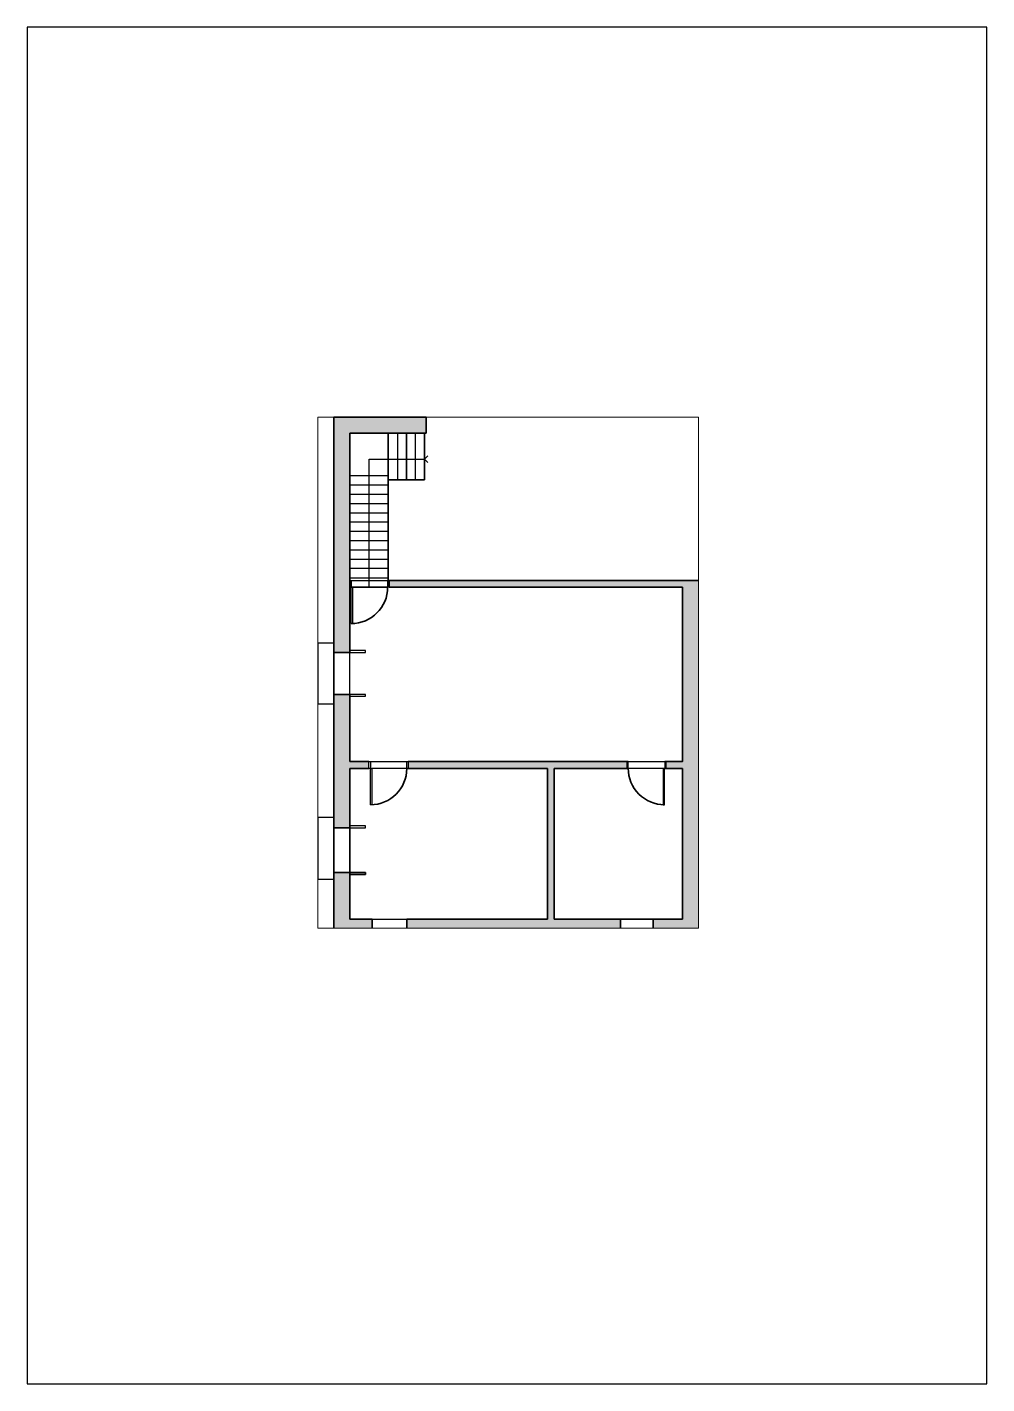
# Paper-space layout 'Layout1' of a CAD drawing. Header units: millimetres. Extents: x 64 to 274, y 59 to 356.
# The model-space entities are those that its viewports show. They can reach past a viewport. Long polylines and large blocks are cut down to what shows.
import ezdxf

# ---------------------------------------------------------------- set-up
doc = ezdxf.new("R2010")
doc.units = ezdxf.units.MM
for name, color, linetype, lineweight in [('A-ALV-___-___-EXI', 250, 'Continuous', 35), ('A-ESC-___-___-EXI', 250, 'Continuous', 25), ('A-JAN-___-___-EXI', 250, 'Continuous', 25), ('A-PEI-___-___-EXI', 250, 'Continuous', 25), ('A-POR-___-___-EXI', 250, 'Continuous', 25)]:
    doc.layers.add(name, color=color, linetype=linetype, lineweight=lineweight)

# ---------------------------------------------------------------- blocks, each defined once
blk = doc.blocks.new('SVG - A4-22874047-Não nomeada')
at = {"layer": 'A-PEI-___-___-EXI'}
for p, q in [((64.29, 356.5), (64.29, 59.5)), ((274.29, 356.5), (64.29, 356.5)), ((274.29, 59.5), (274.29, 356.5)), ((64.29, 59.5), (274.29, 59.5))]:
    blk.add_line(p, q, dxfattribs=at)
blk = doc.blocks.new('porta multiplas_original - Simples - 80 cm-22647040-Planta baixa - Sótão_')
at = {"layer": 'A-ALV-___-___-EXI'}
blk.add_arc((-398, 75), 796, 360, 90, dxfattribs=at)
at = {"layer": 'A-ESC-___-___-EXI'}
for p, q in [((-368, 871), (-398, 871)), ((-398, 871), (-398, 75)), ((-368, 75), (-368, 871)), ((-400, 75), (-430, 75)), ((-430, 75), (-430, -75)), ((-400, -75), (-400, 75)), ((-398, 75), (-368, 75)), ((430, 75), (400, 75)), ((400, 75), (400, -75)), ((430, -75), (430, 75)), ((-430, -75), (-400, -75)), ((400, -75), (430, -75))]:
    blk.add_line(p, q, dxfattribs=at)
blk = doc.blocks.new('porta multiplas_original - Simples - 80 cm-22837706-Planta baixa - Sótão_')
at = {"layer": 'A-ALV-___-___-EXI'}
blk.add_arc((-398, -75), 796, 270, 360, dxfattribs=at)
at = {"layer": 'A-ESC-___-___-EXI'}
for p, q in [((-430, -75), (-430, 75)), ((-430, 75), (-400, 75)), ((-400, 75), (-400, -75)), ((400, 75), (430, 75)), ((400, -75), (400, 75)), ((430, 75), (430, -75)), ((-400, -75), (-430, -75)), ((-398, -75), (-368, -75)), ((-398, -871), (-398, -75)), ((-368, -75), (-368, -871)), ((430, -75), (400, -75)), ((-368, -871), (-398, -871))]:
    blk.add_line(p, q, dxfattribs=at)

msp = doc.modelspace()

# ---------------------------------------------------------------- hatches: boundary and pattern name
at = {"layer": 'A-ALV-___-___-EXI'}
for points in [[(-31949, 17419), (-30279, 17419), (-30279, 17769), (-32299, 17769), (-32299, 17419)], [(-32299, 12624), (-31949, 12624), (-31949, 17419), (-32299, 17419), (-32299, 14049)], [(-31089, 14049), (-24319, 14049), (-24319, 14199), (-31089, 14199)], [(-24669, 6584), (-24319, 6584), (-24319, 14049), (-24669, 14049), (-24669, 6784)], [(-32299, 8784), (-31949, 8784), (-31949, 11704), (-32299, 11704)], [(-27624, 6784), (-27474, 6784), (-27474, 10084), (-27624, 10084)], [(-31949, 6784), (-31949, 7804), (-32299, 7804), (-32299, 6784)], [(-32299, 6584), (-31459, 6584), (-31459, 6784), (-32299, 6784)], [(-30699, 6584), (-26029, 6584), (-26029, 6784), (-30699, 6784)], [(-25309, 6584), (-24669, 6584), (-24669, 6784), (-25309, 6784)]]:
    msp.add_hatch(color=11, dxfattribs=at).paths.add_polyline_path(points)
h = msp.add_hatch(color=11, dxfattribs=at)
h.paths.add_polyline_path([(-31949, 10084), (-31529, 10084), (-31529, 10234), (-31949, 10234)])
h.paths.add_polyline_path([(-30669, 10084), (-25889, 10084), (-25889, 10234), (-30669, 10234)])
h.paths.add_polyline_path([(-25029, 10084), (-24669, 10084), (-24669, 10234), (-25029, 10234)])

# ---------------------------------------------------------------- linework, layer by layer
at = {"layer": 'A-ALV-___-___-EXI', "color": 7, "lineweight": 35}
for p, q in [((-30279, 17769), (-32299, 17769)), ((-32299, 17769), (-32299, 12624)), ((-30279, 17419), (-30279, 17769)), ((-31106, 17419), (-31949, 17419)), ((-31949, 17419), (-30279, 17419)), ((-30710, 17419), (-31106, 17419)), ((-31106, 17419), (-30314, 17419)), ((-30314, 17419), (-30710, 17419)), ((-31949, 14053), (-31106, 14053)), ((-31949, 12624), (-31949, 14049)), ((-24319, 14199), (-31089, 14199)), ((-24319, 6584), (-24319, 14199)), ((-32299, 12624), (-31949, 12624)), ((-31949, 12624), (-32299, 12624)), ((-31949, 11704), (-32299, 11704)), ((-32299, 11704), (-32299, 8784)), ((-31949, 10234), (-31949, 11704)), ((-31529, 10234), (-31949, 10234)), ((-25889, 10234), (-30669, 10234)), ((-31949, 8784), (-31949, 10084)), ((-31949, 10084), (-31529, 10084)), ((-30669, 10084), (-27624, 10084)), ((-27624, 10084), (-27624, 6784)), ((-27474, 10084), (-25889, 10084)), ((-27474, 6784), (-27474, 10084)), ((-25029, 10084), (-24669, 10084)), ((-24669, 10084), (-24669, 6784)), ((-32299, 8784), (-31949, 8784)), ((-31949, 8784), (-32299, 8784)), ((-32299, 7804), (-32299, 6584)), ((-31949, 7804), (-32299, 7804)), ((-32299, 7804), (-31949, 7804)), ((-31949, 6784), (-31949, 7804)), ((-31949, 7764), (-31949, 7804)), ((-32299, 6584), (-31459, 6584)), ((-31459, 6784), (-31949, 6784)), ((-31459, 6584), (-31459, 6784)), ((-27624, 6784), (-30699, 6784)), ((-30699, 6784), (-30699, 6584)), ((-30699, 6584), (-26029, 6584)), ((-26029, 6784), (-27474, 6784)), ((-26029, 6584), (-26029, 6784)), ((-26029, 6784), (-26029, 6584)), ((-24669, 6784), (-25309, 6784)), ((-25309, 6584), (-25309, 6784)), ((-25309, 6784), (-25309, 6584)), ((-25309, 6584), (-24319, 6584))]:
    msp.add_line(p, q, dxfattribs=at)
at = {"layer": 'A-ALV-___-___-EXI', "color": 250}
for p, q in [((-31917, 14049), (-31919, 14049)), ((-31497, 10084), (-31499, 10084)), ((-25059, 10084), (-25061, 10084))]:
    msp.add_line(p, q, dxfattribs=at)
at = {"layer": 'A-ALV-___-___-EXI'}
msp.add_line((-32299, 11704), (-31949, 11704), dxfattribs=at)
at = {"layer": 'A-ALV-___-___-EXI', "color": 7, "lineweight": 35}
msp.add_lwpolyline([(-31089, 14049), (-24669, 14049), (-24669, 10234), (-25029, 10234)], dxfattribs=at)
at = {"layer": 'A-ESC-___-___-EXI', "color": 7, "lineweight": 35}
for p, q in [((-31106, 14053), (-31106, 17419)), ((-31106, 17419), (-31106, 16399)), ((-31106, 16399), (-31106, 17419)), ((-30710, 17419), (-30710, 16399)), ((-30710, 16399), (-30710, 17419)), ((-30314, 16399), (-30314, 17419)), ((-30314, 17419), (-30314, 16399)), ((-31106, 16399), (-30710, 16399)), ((-30314, 16399), (-31106, 16399)), ((-30710, 16399), (-30314, 16399))]:
    msp.add_line(p, q, dxfattribs=at)
at = {"layer": 'A-ESC-___-___-EXI'}
for p, q in [((-31106, 16485), (-31949, 16485)), ((-31106, 16282), (-31949, 16282)), ((-31106, 16079), (-31949, 16079)), ((-31106, 15876), (-31949, 15876)), ((-31106, 15674), (-31949, 15674)), ((-31106, 15471), (-31949, 15471)), ((-31106, 15268), (-31949, 15268)), ((-31106, 15065), (-31949, 15065)), ((-31106, 14863), (-31949, 14863)), ((-31106, 14660), (-31949, 14660)), ((-31106, 14457), (-31949, 14457))]:
    msp.add_line(p, q, dxfattribs=at)
for points in [[(-31106, 16460), (-31106, 14053), (-31949, 14053), (-31106, 14053), (-31106, 15257), (-31106, 16460), (-31106, 14053), (-31949, 14053), (-31949, 16460), (-31949, 14053), (-31949, 17419), (-31949, 14199)], [(-31528, 14053), (-31528, 16853), (-30314, 16853)], [(-30244, 16783), (-30314, 16853), (-30244, 16924)], [(-31949, 16159), (-31949, 15557), (-31949, 14956), (-31949, 14254), (-31106, 14254), (-31106, 14956), (-31106, 15557), (-31106, 16159)], [(-31949, 14476), (-31949, 15858), (-31949, 14476), (-31949, 14053), (-31106, 14053), (-31106, 14476), (-31106, 15257), (-31106, 15858), (-31106, 14476), (-31106, 15858)]]:
    msp.add_lwpolyline(points, dxfattribs=at)
for points in [[(-30908, 16399), (-31106, 16399), (-31106, 17419), (-30908, 17419)], [(-30512, 17419), (-30314, 17419), (-30314, 16399), (-30512, 16399)]]:
    msp.add_lwpolyline(points, close=True, dxfattribs=at)
at = {"layer": 'A-JAN-___-___-EXI', "color": 7, "lineweight": 35}
for p, q in [((-32299, 12624), (-32299, 11704)), ((-32299, 8784), (-32299, 7804)), ((-31949, 7804), (-31949, 8784)), ((-31949, 7804), (-31609, 7804)), ((-31609, 7764), (-31949, 7764)), ((-31609, 7804), (-31609, 7764)), ((-25309, 6784), (-26029, 6784)), ((-26029, 6584), (-25309, 6584))]:
    msp.add_line(p, q, dxfattribs=at)
at = {"layer": 'A-JAN-___-___-EXI'}
msp.add_line((-31949, 11704), (-31949, 12624), dxfattribs=at)
for points in [[(-32299, 12828), (-32647, 12828), (-32647, 11499), (-32299, 11499)], [(-31949, 12624), (-31609, 12624), (-31609, 12664), (-31949, 12664)], [(-31949, 11664), (-31609, 11664), (-31609, 11704), (-31949, 11704)], [(-32299, 9009), (-32647, 9009), (-32647, 7659), (-32299, 7659)], [(-31949, 8784), (-31609, 8784), (-31609, 8824), (-31949, 8824)], [(-30699, 6584), (-31459, 6584), (-31459, 6784), (-30699, 6784)]]:
    msp.add_lwpolyline(points, close=True, dxfattribs=at)
at = {"layer": 'A-POR-___-___-EXI', "color": 250}
for p, q in [((-31919, 14199), (-31119, 14199)), ((-31119, 14049), (-31887, 14049)), ((-31499, 10234), (-30699, 10234)), ((-25859, 10234), (-25059, 10234)), ((-30699, 10084), (-31467, 10084)), ((-25091, 10084), (-25859, 10084))]:
    msp.add_line(p, q, dxfattribs=at)

# ---------------------------------------------------------------- block references
at = {"layer": 'A-POR-___-___-EXI'}
for p in [(-31519, 14124), (-31099, 10159)]:
    msp.add_blockref('porta multiplas_original - Simples - 80 cm-22837706-Planta baixa - Sótão_', p, dxfattribs=at)
at = {"layer": 'A-POR-___-___-EXI', "rotation": 180}
msp.add_blockref('porta multiplas_original - Simples - 80 cm-22647040-Planta baixa - Sótão_', (-25459, 10159), dxfattribs=at)

psp = doc.layouts.get("Layout1")

# ---------------------------------------------------------------- block references
at = {"layer": 'A-JAN-___-___-EXI'}
psp.add_blockref('SVG - A4-22874047-Não nomeada', (0, 0), dxfattribs=at)

# ---------------------------------------------------------------- viewports
at = {"layer": 'A-POR-___-___-EXI'}
psp.add_viewport(center=(169.55, 215.16), size=(83.28, 111.85), view_center_point=(-28483.42, 12176.56), view_height=11185, dxfattribs=at)

doc.saveas('drawing.dxf')
